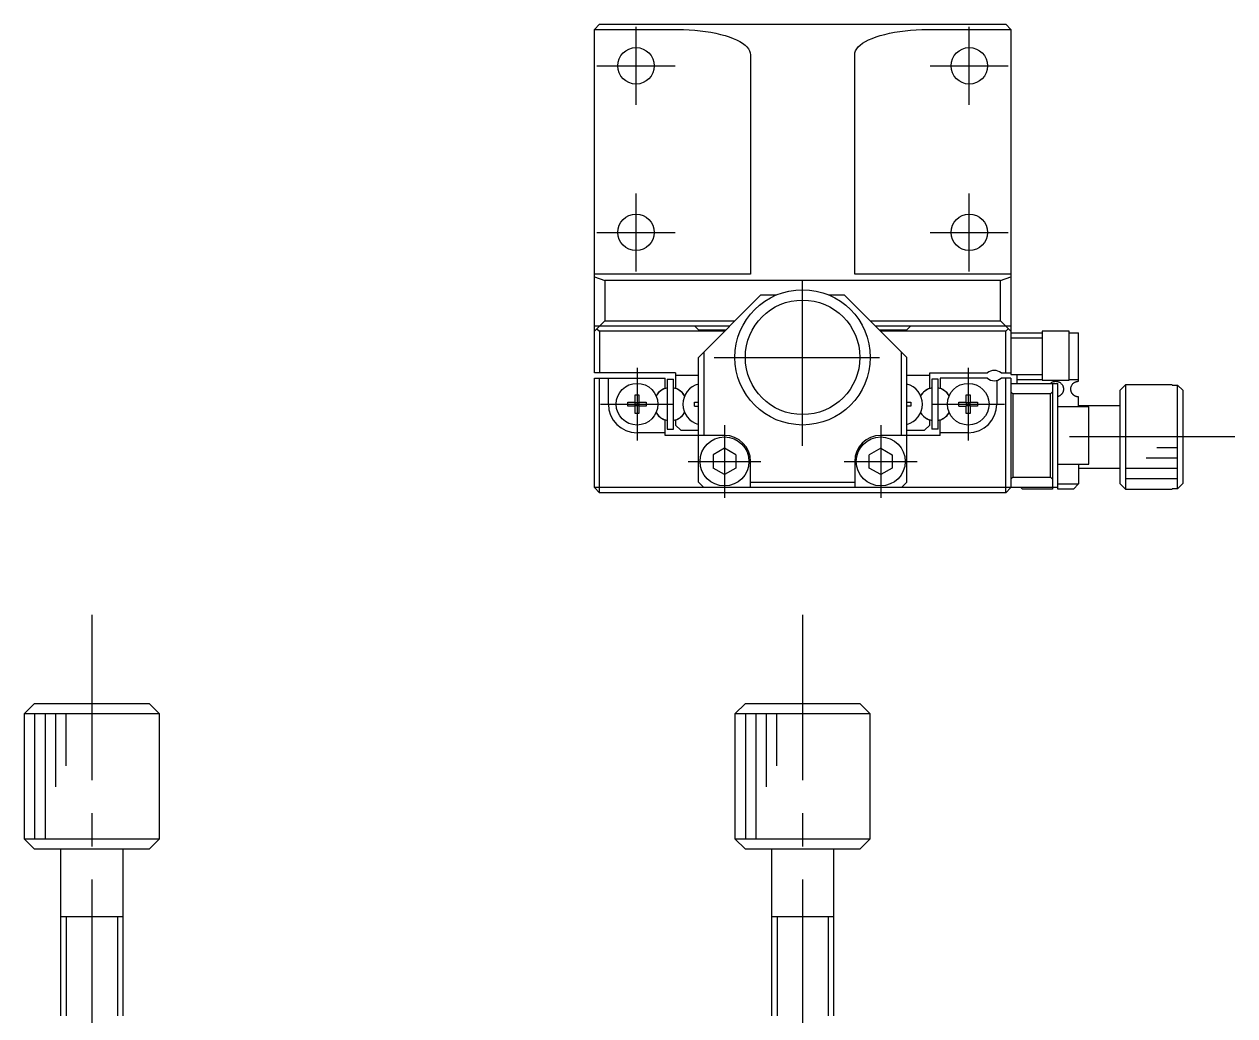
# Model space of a CAD drawing. Extents: x 0 to 309, y -8 to 267.
# Drawn here: x 25.5 to 141.8, y 171.8 to 267 of the extents above; entities that cross this region are included whole.
import ezdxf

# ---------------------------------------------------------------- set-up
doc = ezdxf.new("R2010")
doc.units = 0
doc.header["$LTSCALE"] = 0.5
doc.linetypes.add('CENTER', pattern=[50.8, 31.75, -6.35, 6.35, -6.35])
for name, color, linetype in [('MSM_CENTER', 1, 'CENTER'), ('MSM_CONTINUOUS', 7, 'CONTINUOUS'), ('MSM_NARROW', 5, 'CONTINUOUS')]:
    doc.layers.add(name, color=color, linetype=linetype)

msp = doc.modelspace()

# ---------------------------------------------------------------- linework, layer by layer
at = {"layer": 'MSM_CENTER'}
for p, q in [((84.25, 259.25), (84.25, 266.75)), ((116.25, 259.25), (116.25, 266.75)), ((80.5, 263), (88, 263)), ((112.5, 263), (120, 263)), ((84.25, 243.25), (84.25, 250.75)), ((116.25, 243.25), (116.25, 250.75)), ((80.5, 247), (88, 247)), ((112.5, 247), (120, 247)), ((100.25, 226.500001), (100.25, 243.499999)), ((91.750001, 235), (108.749999, 235)), ((84.35, 234), (84.35, 227)), ((116.15, 234), (116.15, 227)), ((80.85, 230.5), (87.85, 230.5)), ((112.65, 230.5), (119.65, 230.5)), ((92.75, 228.5), (92.75, 221.5)), ((107.75, 228.5), (107.75, 221.5)), ((141.75, 227.35), (125.75, 227.35)), ((89.25, 225), (96.25, 225)), ((104.25, 225), (111.25, 225)), ((32, 210.250004), (32, 141.750004)), ((100.25, 210.250003), (100.25, 160.749996))]:
    msp.add_line(p, q, dxfattribs=at)
at = {"layer": 'MSM_CONTINUOUS'}
for p, q in [((80.75, 267), (80.25, 266.5)), ((80.25, 233.5), (80.25, 266.5)), ((80.25, 266.483509), (88.25, 266.483509)), ((80.75, 267), (119.75, 267)), ((88.25, 266.483509), (88.799214, 266.476078)), ((88.799214, 266.476078), (89.345041, 266.453834)), ((89.345041, 266.453834), (89.884118, 266.416912)), ((89.884118, 266.416912), (90.413119, 266.36554)), ((90.413119, 266.36554), (90.928784, 266.300036)), ((90.928784, 266.300036), (91.427933, 266.220802)), ((91.427933, 266.220802), (91.90749, 266.128328)), ((108.59251, 266.128328), (109.072067, 266.220802)), ((109.072067, 266.220802), (109.571216, 266.300036)), ((109.571216, 266.300036), (110.086881, 266.36554)), ((110.086881, 266.36554), (110.615882, 266.416912)), ((110.615882, 266.416912), (111.154959, 266.453834)), ((111.154959, 266.453834), (111.700786, 266.476078)), ((111.700786, 266.476078), (112.25, 266.483509)), ((112.25, 266.483509), (120.25, 266.483509)), ((120.25, 266.5), (119.75, 267)), ((120.25, 266.5), (120.25, 233.35)), ((91.90749, 266.128328), (92.364497, 266.023184)), ((92.364497, 266.023184), (92.796136, 265.906017)), ((92.796136, 265.906017), (93.199747, 265.77755)), ((93.199747, 265.77755), (93.572842, 265.638576)), ((93.572842, 265.638576), (93.913119, 265.48995)), ((93.913119, 265.48995), (94.218481, 265.33259)), ((94.218481, 265.33259), (94.487046, 265.167466)), ((94.487046, 265.167466), (94.717157, 264.995595)), ((105.782843, 264.995595), (106.012954, 265.167466)), ((106.012954, 265.167466), (106.281519, 265.33259)), ((106.281519, 265.33259), (106.586881, 265.48995)), ((106.586881, 265.48995), (106.927158, 265.638576)), ((106.927158, 265.638576), (107.300253, 265.77755)), ((107.300253, 265.77755), (107.703864, 265.906017)), ((107.703864, 265.906017), (108.135503, 266.023184)), ((108.135503, 266.023184), (108.59251, 266.128328)), ((94.717157, 264.995595), (94.907396, 264.818037)), ((94.907396, 264.818037), (95.056589, 264.635887)), ((95.056589, 264.635887), (95.163818, 264.450268)), ((95.163818, 264.450268), (95.228421, 264.262325)), ((95.228421, 264.262325), (95.25, 264.073215)), ((95.25, 264.073215), (95.25, 243)), ((105.25, 264.073215), (105.271579, 264.262325)), ((105.25, 243), (105.25, 264.073215)), ((105.271579, 264.262325), (105.336182, 264.450268)), ((105.336182, 264.450268), (105.443411, 264.635887)), ((105.443411, 264.635887), (105.592604, 264.818037)), ((105.592604, 264.818037), (105.782843, 264.995595)), ((95.25, 243), (80.25, 243)), ((120.25, 243), (105.25, 243)), ((80.25, 242.724903), (81.25, 242.380576)), ((119.25, 242.380576), (81.25, 242.380576)), ((81.25, 242.380576), (81.25, 238.5)), ((119.25, 242.380576), (120.25, 242.724903)), ((119.25, 238.5), (119.25, 242.380576)), ((90.25, 235), (96.25, 241)), ((96.25, 241), (97.750003, 241)), ((102.749997, 241), (104.25, 241)), ((110.25, 235), (104.25, 241)), ((80.25, 237.5), (81.25, 238.5)), ((81.25, 238.5), (93.75, 238.5)), ((106.75, 238.5), (119.25, 238.5)), ((119.25, 238.5), (120.25, 237.5)), ((93.25, 238), (80.25, 238)), ((80.5, 237.75), (80.75, 237.5)), ((80.75, 237.5), (80.75, 233.5)), ((92.75, 237.5), (80.75, 237.5)), ((90.25, 237.65), (89.9, 238)), ((90.25, 237.65), (92.9, 237.65)), ((120.25, 238), (107.25, 238)), ((107.6, 237.65), (110.25, 237.65)), ((119.75, 237.5), (107.75, 237.5)), ((110.6, 238), (110.25, 237.65)), ((119.75, 237.5), (120, 237.75)), ((119.75, 233.5), (119.75, 237.5)), ((120.25, 237.35), (123.25, 237.35)), ((123.25, 237.5), (123.25, 232.8)), ((125.85, 237.5), (123.25, 237.5)), ((125.85, 232.8), (125.85, 237.5)), ((125.85, 237.35), (126.75, 237.35)), ((126.75, 232.7), (126.75, 237.35)), ((123.25, 236.85), (120.25, 236.85)), ((90.25, 223), (90.25, 235)), ((90.75, 235.5), (90.75, 227.5)), ((109.75, 227.5), (109.75, 235.5)), ((110.25, 223), (110.25, 235)), ((88.05, 233.5), (80.25, 233.5)), ((80.25, 222.5), (80.25, 233)), ((80.25, 233), (87.05, 233)), ((80.75, 222), (80.75, 233)), ((81.6, 230.5), (81.6, 233)), ((87.05, 232.050806), (87.05, 233)), ((87.25, 232.9), (87.85, 232.9)), ((87.25, 232.9), (87.25, 228.1)), ((87.85, 228.1), (87.85, 232.9)), ((88.05, 233.5), (88.05, 232.050806)), ((90.25, 233.25), (88.05, 233.25)), ((112.45, 233.25), (110.25, 233.25)), ((112.45, 233.5), (117.988562, 233.5)), ((112.45, 232.050806), (112.45, 233.5)), ((113.25, 232.9), (112.65, 232.9)), ((112.65, 232.9), (112.65, 228.1)), ((113.25, 228.1), (113.25, 232.9)), ((117.988562, 233), (113.45, 233)), ((113.45, 233), (113.45, 232.050806)), ((118.9, 232.781754), (118.9, 230.5)), ((119.311438, 233.5), (120.25, 233.5)), ((120.25, 233), (119.311438, 233)), ((119.75, 222), (119.75, 233)), ((120.25, 233.35), (123.25, 233.35)), ((120.25, 233), (120.25, 222.5)), ((120.25, 232.5), (124.75, 232.5)), ((120.85, 232.5), (120.85, 233.35)), ((123.25, 232.85), (120.85, 232.85)), ((123.25, 232.8), (125.85, 232.8)), ((124.040453, 232.500328), (124.071979, 232.527924)), ((124.071979, 232.527924), (124.109014, 232.556703)), ((124.109014, 232.556703), (124.148595, 232.583623)), ((124.148595, 232.583623), (124.191047, 232.608569)), ((124.191047, 232.608569), (124.236696, 232.631426)), ((124.236696, 232.631426), (124.260604, 232.641931)), ((124.25, 232.5), (124.25, 222.35)), ((124.260604, 232.641931), (124.285602, 232.651881)), ((124.285602, 232.651881), (124.311799, 232.6612)), ((124.311799, 232.6612), (124.339303, 232.66981)), ((124.339303, 232.66981), (124.368221, 232.677638)), ((124.368221, 232.677638), (124.38241, 232.681035)), ((124.38241, 232.681035), (124.397013, 232.684229)), ((124.397013, 232.684229), (124.412015, 232.687196)), ((124.412015, 232.687196), (124.427404, 232.689911)), ((124.427404, 232.689911), (124.443166, 232.692351)), ((124.443166, 232.692351), (124.459288, 232.694494)), ((124.459288, 232.694494), (124.472403, 232.695975)), ((124.472403, 232.695975), (124.485743, 232.697242)), ((124.485743, 232.697242), (124.499264, 232.698282)), ((124.499264, 232.698282), (124.509792, 232.698921)), ((124.509792, 232.698921), (124.520409, 232.699415)), ((124.520409, 232.699415), (124.531085, 232.699761)), ((124.531085, 232.699761), (124.541789, 232.699955)), ((124.541789, 232.699955), (124.552242, 232.699996)), ((124.552242, 232.699996), (124.5627, 232.699891)), ((124.5627, 232.699891), (124.573134, 232.699643)), ((124.573134, 232.699643), (124.583513, 232.699251)), ((124.583513, 232.699251), (124.594149, 232.698699)), ((124.594149, 232.698699), (124.604708, 232.698001)), ((124.604708, 232.698001), (124.615167, 232.697163)), ((124.615167, 232.697163), (124.625499, 232.69619)), ((124.625499, 232.69619), (124.638565, 232.694752)), ((124.638565, 232.694752), (124.651416, 232.693111)), ((124.651416, 232.693111), (124.66403, 232.69128)), ((124.66403, 232.69128), (124.676384, 232.689275)), ((124.676384, 232.689275), (124.692897, 232.686261)), ((124.692897, 232.686261), (124.708956, 232.682962)), ((124.708956, 232.682962), (124.724556, 232.679404)), ((124.724556, 232.679404), (124.752702, 232.672107)), ((124.75, 222.35), (124.75, 232.5)), ((124.752702, 232.672107), (124.77952, 232.664064)), ((124.77952, 232.664064), (124.805102, 232.65534)), ((124.805102, 232.65534), (124.829544, 232.646002)), ((124.829544, 232.646002), (124.852937, 232.636114)), ((124.852937, 232.636114), (124.875377, 232.625744)), ((124.875377, 232.625744), (124.925782, 232.599198)), ((124.925782, 232.599198), (124.972476, 232.570031)), ((124.972476, 232.570031), (125.015704, 232.538339)), ((125.015704, 232.538339), (125.055712, 232.504218)), ((125.055712, 232.504218), (125.092745, 232.467765)), ((126.75, 232.85), (125.85, 232.85)), ((126.2135, 232.474088), (126.250627, 232.509581)), ((126.250627, 232.509581), (126.290531, 232.54278)), ((126.290531, 232.54278), (126.33362, 232.573801)), ((126.33362, 232.573801), (126.360822, 232.591125)), ((126.360822, 232.591125), (126.389395, 232.607622)), ((126.389395, 232.607622), (126.4194, 232.623204)), ((126.4194, 232.623204), (126.45113, 232.637878)), ((126.45113, 232.637878), (126.467566, 232.644789)), ((126.467566, 232.644789), (126.484493, 232.651431)), ((126.484493, 232.651431), (126.508146, 232.659937)), ((126.508146, 232.659937), (126.532882, 232.667888)), ((126.532882, 232.667888), (126.558784, 232.675215)), ((126.558784, 232.675215), (126.572439, 232.678679)), ((126.572439, 232.678679), (126.586451, 232.681951)), ((126.586451, 232.681951), (126.600822, 232.685014)), ((126.600822, 232.685014), (126.614617, 232.687678)), ((126.614617, 232.687678), (126.628788, 232.690135)), ((126.628788, 232.690135), (126.643304, 232.692365)), ((126.643304, 232.692365), (126.658135, 232.694347)), ((126.658135, 232.694347), (126.673249, 232.69606)), ((126.673249, 232.69606), (126.688617, 232.697484)), ((126.688617, 232.697484), (126.700687, 232.698375)), ((126.700687, 232.698375), (126.712906, 232.699078)), ((126.712906, 232.699078), (126.725229, 232.699587)), ((126.725229, 232.699587), (126.737609, 232.699896)), ((126.737609, 232.699896), (126.75, 232.7)), ((84.17, 231.386361), (84.53, 231.386361)), ((84.17, 230.68), (84.17, 231.386361)), ((84.53, 231.386361), (84.53, 230.68)), ((86.789905, 231.90064), (87.05, 232.050806)), ((88.310095, 231.90064), (88.05, 232.050806)), ((112.189905, 231.90064), (112.45, 232.050806)), ((113.710095, 231.90064), (113.45, 232.050806)), ((115.97, 231.386361), (116.33, 231.386361)), ((115.97, 230.68), (115.97, 231.386361)), ((116.33, 231.386361), (116.33, 230.68)), ((120.25, 231.7), (120.45, 231.5)), ((124.05, 231.5), (120.45, 231.5)), ((120.45, 231.5), (120.45, 223.5)), ((124.05, 231.5), (124.25, 231.7)), ((124.05, 223.5), (124.05, 231.5)), ((124.995173, 231.346418), (124.969487, 231.328289)), ((125.019895, 231.365455), (124.995173, 231.346418)), ((125.04359, 231.385315), (125.019895, 231.365455)), ((125.066825, 231.406505), (125.04359, 231.385315)), ((125.08897, 231.428461), (125.066825, 231.406505)), ((125.109985, 231.45109), (125.08897, 231.428461)), ((125.092745, 232.467765), (125.127049, 232.429076)), ((125.129834, 231.474298), (125.109985, 231.45109)), ((125.127049, 232.429076), (125.162534, 232.382794)), ((125.148035, 231.497395), (125.129834, 231.474298)), ((125.16515, 231.520949), (125.148035, 231.497395)), ((125.162534, 232.382794), (125.19452, 232.33354)), ((125.18117, 231.544882), (125.16515, 231.520949)), ((125.196085, 231.569114), (125.18117, 231.544882)), ((125.19452, 232.33354), (125.222819, 232.281382)), ((125.213059, 231.599503), (125.196085, 231.569114)), ((125.228405, 231.630222), (125.213059, 231.599503)), ((125.222819, 232.281382), (125.241954, 232.239312)), ((125.242142, 231.661148), (125.228405, 231.630222)), ((125.241954, 232.239312), (125.258687, 232.195497)), ((125.254286, 231.692161), (125.242142, 231.661148)), ((125.26777, 231.732506), (125.254286, 231.692161)), ((125.258687, 232.195497), (125.272841, 232.150011)), ((125.278759, 231.77278), (125.26777, 231.732506)), ((125.272841, 232.150011), (125.284243, 232.10293)), ((125.287343, 231.812793), (125.278759, 231.77278)), ((125.284243, 232.10293), (125.292236, 232.05758)), ((125.294994, 231.86352), (125.287343, 231.812793)), ((125.292236, 232.05758), (125.297515, 232.010773)), ((125.299101, 231.913552), (125.294994, 231.86352)), ((125.297515, 232.010773), (125.299872, 231.9627)), ((125.299872, 231.9627), (125.299101, 231.913552)), ((126.000053, 231.941088), (126.000821, 231.985081)), ((126.001217, 231.907283), (126.000053, 231.941088)), ((126.000821, 231.985081), (126.0041, 232.028319)), ((126.003948, 231.873153), (126.001217, 231.907283)), ((126.008315, 231.838629), (126.003948, 231.873153)), ((126.0041, 232.028319), (126.009745, 232.070508)), ((126.014299, 231.804247), (126.008315, 231.838629)), ((126.009745, 232.070508), (126.017742, 232.112165)), ((126.022016, 231.769614), (126.014299, 231.804247)), ((126.017742, 232.112165), (126.027893, 232.152637)), ((126.031385, 231.73531), (126.022016, 231.769614)), ((126.027893, 232.152637), (126.04025, 232.192396)), ((126.042566, 231.700926), (126.031385, 231.73531)), ((126.04025, 232.192396), (126.054579, 232.230874)), ((126.055552, 231.666729), (126.042566, 231.700926)), ((126.054579, 232.230874), (126.070837, 232.268178)), ((126.066031, 231.642288), (126.055552, 231.666729)), ((126.077509, 231.617952), (126.066031, 231.642288)), ((126.070837, 232.268178), (126.093845, 232.313264)), ((126.094163, 231.586167), (126.077509, 231.617952)), ((126.093845, 232.313264), (126.119668, 232.356427)), ((126.112613, 231.554735), (126.094163, 231.586167)), ((126.132859, 231.523811), (126.112613, 231.554735)), ((126.119668, 232.356427), (126.148096, 232.39745)), ((126.149013, 231.501319), (126.132859, 231.523811)), ((126.148096, 232.39745), (126.179511, 232.436872)), ((126.166165, 231.479217), (126.149013, 231.501319)), ((126.183324, 231.458697), (126.166165, 231.479217)), ((126.179511, 232.436872), (126.2135, 232.474088)), ((126.201371, 231.438623), (126.183324, 231.458697)), ((126.226409, 231.413019), (126.201371, 231.438623)), ((126.252951, 231.388361), (126.226409, 231.413019)), ((126.280924, 231.364793), (126.252951, 231.388361)), ((126.302493, 231.348139), (126.280924, 231.364793)), ((126.324803, 231.332175), (126.302493, 231.348139)), ((131.25, 232.35), (130.75, 231.85)), ((130.75, 222.85), (130.75, 231.85)), ((131.25, 232.35), (131.25, 222.35)), ((135.75, 232.35), (131.25, 232.35)), ((135.75, 232.35), (135.75, 232.333974)), ((135.75, 232.333974), (136.25, 232.333974)), ((136.25, 222.366026), (136.25, 232.333974)), ((136.25, 232.333974), (136.75, 231.832187)), ((136.75, 231.832187), (136.75, 222.867813)), ((83.463639, 230.68), (84.17, 230.68)), ((83.463639, 230.32), (83.463639, 230.68)), ((84.17, 230.32), (83.463639, 230.32)), ((84.180372, 230.669628), (84.17, 230.68)), ((84.180372, 230.330372), (84.17, 230.32)), ((84.17, 229.613639), (84.17, 230.32)), ((84.180372, 230.669628), (84.519628, 230.669628)), ((84.180372, 230.330372), (84.180372, 230.669628)), ((84.519628, 230.330372), (84.180372, 230.330372)), ((84.519628, 230.669628), (84.53, 230.68)), ((84.519628, 230.669628), (84.519628, 230.330372)), ((84.519628, 230.330372), (84.53, 230.32)), ((84.53, 230.68), (85.236361, 230.68)), ((84.53, 230.32), (84.53, 229.613639)), ((85.236361, 230.32), (84.53, 230.32)), ((85.236361, 230.68), (85.236361, 230.32)), ((89.863639, 230.68), (90.25, 230.68)), ((89.863639, 230.32), (89.863639, 230.68)), ((89.863639, 230.32), (90.25, 230.32)), ((110.216476, 230.68), (110.636361, 230.68)), ((110.636361, 230.32), (110.25, 230.32)), ((110.636361, 230.68), (110.636361, 230.32)), ((115.263639, 230.68), (115.97, 230.68)), ((115.263639, 230.32), (115.263639, 230.68)), ((115.263639, 230.32), (115.97, 230.32)), ((115.980372, 230.669628), (115.97, 230.68)), ((115.980372, 230.330372), (115.97, 230.32)), ((115.97, 229.613639), (115.97, 230.32)), ((115.980372, 230.669628), (116.319628, 230.669628)), ((115.980372, 230.330372), (115.980372, 230.669628)), ((116.319628, 230.330372), (115.980372, 230.330372)), ((116.319628, 230.669628), (116.33, 230.68)), ((116.319628, 230.669628), (116.319628, 230.330372)), ((116.319628, 230.330372), (116.33, 230.32)), ((116.33, 230.68), (117.036361, 230.68)), ((116.33, 230.32), (116.33, 229.613639)), ((117.036361, 230.32), (116.33, 230.32)), ((117.036361, 230.68), (117.036361, 230.32)), ((124.774953, 231.234532), (124.75, 231.227158)), ((127.75, 230.25), (124.75, 230.25)), ((124.799576, 231.242744), (124.774953, 231.234532)), ((124.823817, 231.25177), (124.799576, 231.242744)), ((124.854777, 231.264724), (124.823817, 231.25177)), ((124.885011, 231.27899), (124.854777, 231.264724)), ((124.914419, 231.294491), (124.885011, 231.27899)), ((124.942902, 231.311151), (124.914419, 231.294491)), ((124.969487, 231.328289), (124.942902, 231.311151)), ((126.348002, 231.316837), (126.324803, 231.332175)), ((126.371906, 231.302278), (126.348002, 231.316837)), ((126.396463, 231.288554), (126.371906, 231.302278)), ((126.421269, 231.275881), (126.396463, 231.288554)), ((126.446648, 231.264086), (126.421269, 231.275881)), ((126.472162, 231.253362), (126.446648, 231.264086)), ((126.498164, 231.243546), (126.472162, 231.253362)), ((126.524591, 231.234674), (126.498164, 231.243546)), ((126.552305, 231.226526), (126.524591, 231.234674)), ((126.580401, 231.219429), (126.552305, 231.226526)), ((126.608802, 231.213411), (126.580401, 231.219429)), ((126.637008, 231.208561), (126.608802, 231.213411)), ((126.665421, 231.204784), (126.637008, 231.208561)), ((126.693526, 231.20213), (126.665421, 231.204784)), ((126.721744, 231.200534), (126.693526, 231.20213)), ((126.75, 231.2), (126.721744, 231.200534)), ((126.75, 230.25), (126.75, 231.2)), ((130.75, 230.35), (126.75, 230.35)), ((127.75, 224.75), (127.75, 230.25)), ((84.53, 229.613639), (84.17, 229.613639)), ((87.05, 228.949194), (86.789905, 229.09936)), ((88.05, 228.949194), (88.310095, 229.09936)), ((112.45, 228.949194), (112.189905, 229.09936)), ((113.45, 228.949194), (113.710095, 229.09936)), ((116.33, 229.613639), (115.97, 229.613639)), ((87.05, 227.5), (87.05, 228.949194)), ((87.25, 228.1), (87.85, 228.1)), ((88.05, 228.949194), (88.05, 228.5)), ((88.05, 228.5), (88.55, 228)), ((88.55, 228), (90.25, 228)), ((110.25, 228), (111.95, 228)), ((111.95, 228), (112.45, 228.5)), ((112.45, 228.5), (112.45, 228.949194)), ((113.25, 228.1), (112.65, 228.1)), ((113.45, 227.5), (113.45, 228.949194)), ((87.05, 227.75), (84.35, 227.75)), ((92.75, 227.5), (87.05, 227.5)), ((113.45, 227.5), (107.75, 227.5)), ((116.15, 227.75), (113.45, 227.75)), ((92.75, 226.270171), (91.65, 225.635085)), ((91.65, 225.635085), (91.65, 224.364915)), ((93.85, 225.635085), (92.75, 226.270171)), ((93.85, 225.635085), (93.85, 224.364915)), ((107.75, 226.270171), (106.65, 225.635085)), ((106.65, 224.364915), (106.65, 225.635085)), ((107.75, 226.270171), (108.85, 225.635085)), ((108.85, 225.635085), (108.85, 224.364915)), ((92.75, 223.729829), (91.65, 224.364915)), ((93.85, 224.364915), (92.75, 223.729829)), ((95.25, 222.5), (95.25, 225)), ((105.25, 225), (105.25, 222.5)), ((107.75, 223.729829), (106.65, 224.364915)), ((108.85, 224.364915), (107.75, 223.729829)), ((124.75, 224.75), (127.75, 224.75)), ((126.75, 224.75), (126.75, 222.85)), ((120.45, 223.5), (120.25, 223.3)), ((120.45, 223.5), (124.05, 223.5)), ((124.25, 223.3), (124.05, 223.5)), ((126.75, 224.35), (130.75, 224.35)), ((80.75, 222), (80.25, 222.5)), ((124.75, 222.5), (80.25, 222.5)), ((90.25, 223), (90.75, 222.5)), ((95.25, 223), (105.25, 223)), ((109.75, 222.5), (110.25, 223)), ((119.75, 222), (120.25, 222.5)), ((121.2, 222.5), (121.35, 222.35)), ((124.25, 222.35), (121.35, 222.35)), ((124.75, 222.85), (126.75, 222.85)), ((126.25, 222.35), (124.75, 222.35)), ((126.25, 222.35), (126.75, 222.85)), ((130.75, 222.85), (131.25, 222.35)), ((131.25, 222.35), (135.75, 222.35)), ((136.25, 222.366026), (135.75, 222.366026)), ((135.75, 222.366026), (135.75, 222.35)), ((136.75, 222.867813), (136.25, 222.366026)), ((119.75, 222), (80.75, 222)), ((26.5, 201.749996), (25.5, 200.749996)), ((26.5, 201.749996), (37.5, 201.749996)), ((38.5, 200.749996), (37.5, 201.749996)), ((94.75, 201.749996), (93.75, 200.749996)), ((94.75, 201.749996), (105.75, 201.749996)), ((106.75, 200.749996), (105.75, 201.749996)), ((38.5, 200.749996), (25.5, 200.749996)), ((25.5, 200.749996), (25.5, 188.749996)), ((38.5, 188.749996), (38.5, 200.749996)), ((106.75, 200.749996), (93.75, 200.749996)), ((93.75, 200.749996), (93.75, 188.749996)), ((106.75, 188.749996), (106.75, 200.749996)), ((25.5, 188.749996), (38.5, 188.749996)), ((25.5, 188.749996), (26.5, 187.749996)), ((37.5, 187.749996), (38.5, 188.749996)), ((93.75, 188.749996), (106.75, 188.749996)), ((93.75, 188.749996), (94.75, 187.749996)), ((105.75, 187.749996), (106.75, 188.749996)), ((37.5, 187.749996), (26.5, 187.749996)), ((29, 187.749996), (29, 171.750016)), ((35, 171.750016), (35, 187.749996)), ((105.75, 187.749996), (94.75, 187.749996)), ((97.25, 187.749996), (97.25, 171.750016)), ((103.25, 171.750016), (103.25, 187.749996)), ((35.000005, 181.249996), (28.999995, 181.249996)), ((103.250005, 181.249996), (97.249995, 181.249996))]:
    msp.add_line(p, q, dxfattribs=at)
for centre, radius in [((84.25, 263), 1.75), ((116.25, 263), 1.75), ((84.25, 247), 1.75), ((116.25, 247), 1.75), ((100.25, 235), 6.5), ((100.25, 235), 5.5), ((84.35, 230.5), 2), ((116.15, 230.5), 2), ((92.75, 225), 2.35), ((107.75, 225), 2.35)]:
    msp.add_circle(centre, radius, dxfattribs=at)
for centre, radius, start, end in [((118.65, 232.75), 1, 48.590378, 131.409622), ((118.65, 233.75), 1, 228.590378, 311.40960903), ((87.664905, 230.385095), 1.75, 120, 148.118467), ((87.550001, 230.5), 1.5875, 100.89309, 149.5667936), ((87.550001, 230.5), 1.5875, 30.433263, 79.10696497), ((87.435095, 230.385095), 1.75, 31.881533, 60), ((90.75, 230.5), 2, 104.477512, 255.52250356), ((109.75, 230.5), 2, 284.477512, 75.522488), ((113.064905, 230.385095), 1.75, 120, 148.118467), ((112.949999, 230.5), 1.5875, 100.893016, 149.56673631), ((112.949999, 230.5), 1.5875, 30.433182, 79.10690768), ((112.835095, 230.385095), 1.75, 31.881533, 60), ((84.35, 230.5), 2.75, 180, 270), ((116.15, 230.5), 2.75, 270, 0), ((87.664905, 230.614905), 1.75, 211.881533, 240), ((87.550001, 230.5), 1.5875, 210.433182, 259.10692752), ((87.550001, 230.5), 1.5875, 280.893016, 329.56675615), ((87.435095, 230.614905), 1.75, 300, 328.118467), ((113.064905, 230.614905), 1.75, 211.881533, 240), ((112.949999, 230.5), 1.5875, 210.433263, 259.10698482), ((112.949999, 230.5), 1.5875, 280.89309, 329.56681345), ((112.835095, 230.614905), 1.75, 300, 328.118467), ((92.75, 225), 2.5, 0, 90), ((107.75, 225), 2.5, 90, 180)]:
    msp.add_arc(centre, radius, start, end, dxfattribs=at)
at = {"layer": 'MSM_NARROW'}
for p, q in [((134.25, 226.35), (136.25, 226.35)), ((133.25, 225.35), (136.25, 225.35)), ((131.25, 224.35), (136.25, 224.35)), ((131.25, 223.35), (136.25, 223.35)), ((26.5, 200.749996), (26.5, 188.749996)), ((27.5, 200.749996), (27.5, 188.749996)), ((28.5, 200.749996), (28.5, 193.749996)), ((29.5, 200.749996), (29.5, 195.749996)), ((94.75, 200.749996), (94.75, 188.749996)), ((95.75, 200.749996), (95.75, 188.749996)), ((96.75, 200.749996), (96.75, 193.749996)), ((97.75, 200.749996), (97.75, 195.749996)), ((29.5415, 181.249996), (29.5415, 171.749996)), ((32.100024, 181.249996), (31.899976, 181.249996)), ((34.4585, 181.249996), (34.4585, 171.749996)), ((97.7915, 181.249996), (97.7915, 171.749996)), ((102.7085, 181.249996), (102.7085, 171.749996))]:
    msp.add_line(p, q, dxfattribs=at)

doc.saveas('drawing.dxf')
